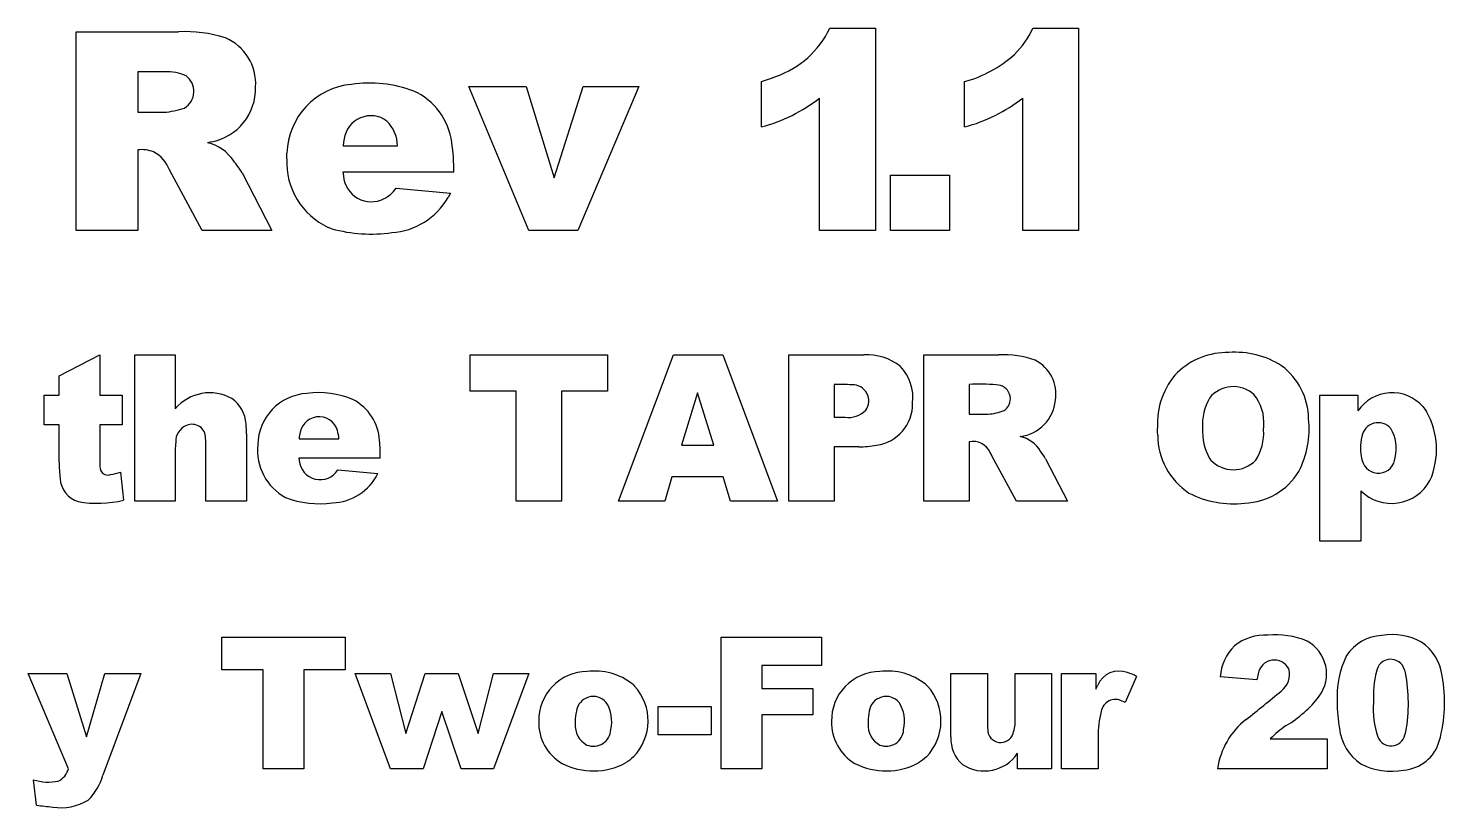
# Model space of a CAD drawing. Extents: x -43.3 to -1.6, y 5.7 to 46.2.
# Drawn here: x -33.25 to -25.57, y 42 to 46.23 of the extents above; entities that cross this region are included whole.
import ezdxf

# ---------------------------------------------------------------- set-up
doc = ezdxf.new("R2010")
doc.units = 0
doc.linetypes.add('0', pattern=[0])
doc.layers.add('1', color=7, linetype='0')

msp = doc.modelspace()

# ---------------------------------------------------------------- linework, layer by layer
at = {"layer": '1'}
for p, q in [((-32.991314, 45.129631), (-32.991314, 46.208897)), ((-32.991314, 46.208897), (-32.435482, 46.208897)), ((-28.902203, 46.227303), (-28.6541, 46.227303)), ((-28.6541, 46.227303), (-28.6541, 45.129631)), ((-27.800184, 46.227303), (-27.552084, 46.227303)), ((-27.552084, 46.227303), (-27.552084, 45.129631)), ((-32.509842, 45.990982), (-32.656345, 45.990982)), ((-32.656345, 45.990982), (-32.656345, 45.771595)), ((-29.245234, 45.947109), (-29.21909, 45.956573)), ((-29.21909, 45.956573), (-29.194077, 45.966362)), ((-30.860825, 45.911476), (-30.548676, 45.911476)), ((-30.535423, 45.129631), (-30.860825, 45.911476)), ((-30.548676, 45.911476), (-30.397018, 45.416012)), ((-30.397018, 45.416012), (-30.240208, 45.911476)), ((-29.937628, 45.911476), (-30.269655, 45.129631)), ((-30.240208, 45.911476), (-29.937628, 45.911476)), ((-29.272509, 45.937977), (-29.245234, 45.947109)), ((-29.272509, 45.692085), (-29.272509, 45.937977)), ((-28.170492, 45.692085), (-28.170492, 45.937977)), ((-28.957417, 45.129631), (-28.957417, 45.848896)), ((-27.855398, 45.129631), (-27.855398, 45.848896)), ((-32.656345, 45.771595), (-32.515728, 45.771595)), ((-32.656345, 45.567669), (-32.656345, 45.129631)), ((-32.257339, 45.61097), (-32.277935, 45.605949)), ((-31.539999, 45.609032), (-31.542509, 45.589752)), ((-31.542509, 45.589752), (-31.247293, 45.589752)), ((-31.53668, 45.626892), (-31.539999, 45.609032)), ((-31.848032, 45.519077), (-31.847216, 45.549145)), ((-32.306648, 45.129631), (-32.48481, 45.459446)), ((-32.090942, 45.442513), (-31.929714, 45.129631)), ((-30.942507, 45.446198), (-31.543245, 45.446198)), ((-31.543245, 45.446198), (-31.540466, 45.426331)), ((-28.57242, 45.43), (-28.252172, 45.43)), ((-28.57242, 45.129631), (-28.57242, 45.43)), ((-28.252172, 45.43), (-28.252172, 45.129631)), ((-31.254656, 45.359325), (-30.959438, 45.332085)), ((-30.959438, 45.332085), (-30.973265, 45.309193)), ((-32.656345, 45.129631), (-32.991314, 45.129631)), ((-31.929714, 45.129631), (-32.306648, 45.129631)), ((-31.603613, 45.139996), (-31.623417, 45.147442)), ((-30.269655, 45.129631), (-30.535423, 45.129631)), ((-28.6541, 45.129631), (-28.957417, 45.129631)), ((-28.252172, 45.129631), (-28.57242, 45.129631)), ((-27.552084, 45.129631), (-27.855398, 45.129631)), ((-33.082947, 44.341976), (-32.862358, 44.454979)), ((-32.862358, 44.454979), (-32.862358, 44.236546)), ((-32.673149, 44.454979), (-32.453094, 44.454979)), ((-32.673149, 43.66235), (-32.673149, 44.454979)), ((-32.453094, 44.454979), (-32.453094, 44.163013)), ((-30.85248, 44.454979), (-30.107969, 44.454979)), ((-30.85248, 44.259254), (-30.85248, 44.454979)), ((-30.107969, 44.454979), (-30.107969, 44.259254)), ((-30.047983, 43.66235), (-29.750071, 44.454979)), ((-29.750071, 44.454979), (-29.482981, 44.454979)), ((-29.482981, 44.454979), (-29.185068, 43.66235)), ((-29.125078, 44.454979), (-28.717951, 44.454979)), ((-29.125078, 43.66235), (-29.125078, 44.454979)), ((-28.392492, 43.66235), (-28.392492, 44.454979)), ((-28.392492, 44.454979), (-27.984285, 44.454979)), ((-33.082947, 44.236546), (-33.082947, 44.341976)), ((-28.879072, 44.293858), (-28.879072, 44.117058)), ((-28.146486, 44.294941), (-28.146486, 44.13382)), ((-33.164051, 44.075966), (-33.164051, 44.236546)), ((-33.164051, 44.236546), (-33.082947, 44.236546)), ((-32.862358, 44.236546), (-32.741241, 44.236546)), ((-32.741241, 44.236546), (-32.741241, 44.075966)), ((-30.602686, 44.259254), (-30.85248, 44.259254)), ((-30.602686, 43.66235), (-30.602686, 44.259254)), ((-30.107969, 44.259254), (-30.357759, 44.259254)), ((-30.357759, 44.259254), (-30.357759, 43.66235)), ((-29.619226, 44.249523), (-29.706278, 43.964588)), ((-29.531637, 43.964588), (-29.619226, 44.249523)), ((-26.243097, 43.443916), (-26.243097, 44.236546)), ((-26.243097, 44.236546), (-26.037104, 44.236546)), ((-26.037104, 44.236546), (-26.037104, 44.151661)), ((-28.879072, 44.117058), (-28.819059, 44.117058)), ((-28.146486, 44.13382), (-28.043219, 44.13382)), ((-27.95624, 44.153282), (-27.949862, 44.157848)), ((-25.684038, 44.174431), (-25.67404, 44.161392)), ((-25.67404, 44.161392), (-25.665365, 44.148594)), ((-33.082947, 44.075966), (-33.164051, 44.075966)), ((-33.082947, 43.873753), (-33.082947, 44.075966)), ((-32.741241, 44.075966), (-32.862358, 44.075966)), ((-32.862358, 44.075966), (-32.862358, 43.872131)), ((-27.12409, 44.038509), (-27.124369, 44.058125)), ((-27.123255, 44.019371), (-27.12409, 44.038509)), ((-26.548269, 44.047878), (-26.548014, 44.067856)), ((-32.287415, 43.991127), (-32.288353, 44.003162)), ((-32.287102, 43.978104), (-32.287415, 43.991127)), ((-32.287102, 43.66235), (-32.287102, 43.978104)), ((-32.065971, 44.027306), (-32.065971, 43.66235)), ((-31.781599, 44.000271), (-31.564791, 44.000271)), ((-31.566496, 44.014004), (-31.568727, 44.02684)), ((-31.564791, 44.000271), (-31.566496, 44.014004)), ((-29.706278, 43.964588), (-29.531637, 43.964588)), ((-28.744986, 43.956478), (-28.879072, 43.956478)), ((-28.879072, 43.956478), (-28.879072, 43.66235)), ((-28.146486, 43.984051), (-28.146486, 43.66235)), ((-32.453094, 43.938095), (-32.453094, 43.66235)), ((-31.340952, 43.89484), (-31.782141, 43.89484)), ((-31.782141, 43.89484), (-31.780394, 43.882019)), ((-28.026644, 43.915817), (-28.032606, 43.926033)), ((-28.02051, 43.904572), (-28.026644, 43.915817)), ((-27.889666, 43.66235), (-28.02051, 43.904572)), ((-27.731249, 43.892136), (-27.612841, 43.66235)), ((-26.841963, 43.893776), (-26.834841, 43.884567)), ((-26.022505, 43.947826), (-26.02215, 43.933121)), ((-26.02215, 43.933121), (-26.02109, 43.919285)), ((-26.02109, 43.919285), (-26.01932, 43.906315)), ((-26.01932, 43.906315), (-26.016844, 43.894215)), ((-26.016844, 43.894215), (-26.013659, 43.88298)), ((-32.862358, 43.872131), (-32.86216, 43.860569)), ((-32.86216, 43.860569), (-32.861572, 43.850384)), ((-32.749355, 43.819145), (-32.733131, 43.667217)), ((-31.570196, 43.831039), (-31.353388, 43.811035)), ((-29.759264, 43.793194), (-29.797651, 43.66235)), ((-29.480276, 43.793194), (-29.759264, 43.793194)), ((-29.441347, 43.66235), (-29.480276, 43.793194)), ((-32.453094, 43.66235), (-32.673149, 43.66235)), ((-32.065971, 43.66235), (-32.287102, 43.66235)), ((-30.357759, 43.66235), (-30.602686, 43.66235)), ((-29.797651, 43.66235), (-30.047983, 43.66235)), ((-29.185068, 43.66235), (-29.441347, 43.66235)), ((-28.879072, 43.66235), (-29.125078, 43.66235)), ((-28.146486, 43.66235), (-28.392492, 43.66235)), ((-27.612841, 43.66235), (-27.889666, 43.66235)), ((-26.020884, 43.71804), (-26.020884, 43.443916)), ((-26.020884, 43.443916), (-26.243097, 43.443916)), ((-32.200775, 42.923298), (-31.530661, 42.923298)), ((-32.200775, 42.747131), (-32.200775, 42.923298)), ((-31.530661, 42.923298), (-31.530661, 42.747131)), ((-29.491705, 42.923298), (-28.946661, 42.923298)), ((-29.491705, 42.209873), (-29.491705, 42.923298)), ((-28.946661, 42.923298), (-28.946661, 42.770004)), ((-33.250206, 42.726692), (-33.040947, 42.726692)), ((-33.033157, 42.209873), (-33.250206, 42.726692)), ((-33.040947, 42.726692), (-32.934372, 42.382633)), ((-32.934372, 42.382633), (-32.835579, 42.726692)), ((-32.640434, 42.726692), (-32.845314, 42.174347)), ((-32.835579, 42.726692), (-32.640434, 42.726692)), ((-31.975943, 42.747131), (-32.200775, 42.747131)), ((-31.975943, 42.209873), (-31.975943, 42.747131)), ((-31.530661, 42.747131), (-31.755491, 42.747131)), ((-31.755491, 42.747131), (-31.755491, 42.209873)), ((-31.476669, 42.726692), (-31.284929, 42.726692)), ((-31.284929, 42.209873), (-31.476669, 42.726692)), ((-31.284929, 42.726692), (-31.201712, 42.401127)), ((-31.201712, 42.401127), (-31.096594, 42.726692)), ((-31.096594, 42.726692), (-30.917997, 42.726692)), ((-30.917997, 42.726692), (-30.808989, 42.401127)), ((-30.808989, 42.401127), (-30.725771, 42.726692)), ((-30.725771, 42.726692), (-30.535494, 42.726692)), ((-30.535494, 42.726692), (-30.725771, 42.209873)), ((-28.946661, 42.770004), (-29.270281, 42.770004)), ((-29.270281, 42.770004), (-29.270281, 42.645424)), ((-28.244967, 42.39772), (-28.244967, 42.726692)), ((-28.244967, 42.726692), (-28.045927, 42.726692)), ((-28.045927, 42.726692), (-28.045927, 42.44249)), ((-27.896524, 42.478016), (-27.896524, 42.726692)), ((-27.896524, 42.726692), (-27.698462, 42.726692)), ((-27.698462, 42.726692), (-27.698462, 42.209873)), ((-27.644468, 42.726692), (-27.459055, 42.726692)), ((-27.644468, 42.209873), (-27.644468, 42.726692)), ((-27.459055, 42.726692), (-27.459055, 42.642017)), ((-25.78108, 42.7388), (-25.784151, 42.747211)), ((-25.778254, 42.729435), (-25.78108, 42.7388)), ((-29.971254, 42.668282), (-29.961134, 42.658623)), ((-28.382425, 42.668282), (-28.372305, 42.658623)), ((-27.459055, 42.642017), (-27.453684, 42.652672)), ((-27.453684, 42.652672), (-27.448278, 42.66264)), ((-27.237631, 42.711121), (-27.298948, 42.569992)), ((-26.584818, 42.691654), (-26.783369, 42.707714)), ((-29.270281, 42.645424), (-28.993868, 42.645424)), ((-28.993868, 42.645424), (-28.993868, 42.501377)), ((-27.307478, 42.573414), (-27.315554, 42.576378)), ((-27.298948, 42.569992), (-27.307478, 42.573414)), ((-31.006567, 42.52084), (-31.10779, 42.209873)), ((-30.901937, 42.209873), (-31.006567, 42.52084)), ((-29.833796, 42.546635), (-29.545702, 42.546635)), ((-29.833796, 42.393341), (-29.833796, 42.546635)), ((-29.545702, 42.546635), (-29.545702, 42.393341)), ((-28.993868, 42.501377), (-29.270281, 42.501377)), ((-29.270281, 42.501377), (-29.270281, 42.209873)), ((-30.282946, 42.467312), (-30.282713, 42.455044)), ((-28.694117, 42.467312), (-28.693884, 42.455044)), ((-28.045927, 42.44249), (-28.045702, 42.432026)), ((-28.045702, 42.432026), (-28.045038, 42.422256)), ((-29.545702, 42.393341), (-29.833796, 42.393341)), ((-28.244692, 42.382385), (-28.244967, 42.39772)), ((-27.445429, 42.383121), (-27.445429, 42.209873)), ((-26.512793, 42.371441), (-26.203287, 42.371441)), ((-26.203287, 42.371441), (-26.203287, 42.209873)), ((-25.782118, 42.393311), (-25.77907, 42.401962)), ((-25.77907, 42.401962), (-25.776312, 42.411217)), ((-29.976992, 42.265133), (-29.987585, 42.256504)), ((-29.966867, 42.274353), (-29.976992, 42.265133)), ((-28.388163, 42.265133), (-28.398756, 42.256504)), ((-28.378038, 42.274353), (-28.388163, 42.265133)), ((-27.883387, 42.209873), (-27.883387, 42.293575)), ((-31.755491, 42.209873), (-31.975943, 42.209873)), ((-31.10779, 42.209873), (-31.284929, 42.209873)), ((-30.725771, 42.209873), (-30.901937, 42.209873)), ((-29.998655, 42.24847), (-30.010195, 42.241035)), ((-29.987585, 42.256504), (-29.998655, 42.24847)), ((-29.270281, 42.209873), (-29.491705, 42.209873)), ((-28.409826, 42.24847), (-28.421366, 42.241035)), ((-28.398756, 42.256504), (-28.409826, 42.24847)), ((-27.698462, 42.209873), (-27.883387, 42.209873)), ((-27.445429, 42.209873), (-27.644468, 42.209873)), ((-26.203287, 42.209873), (-26.797968, 42.209873)), ((-33.206406, 42.01181), (-33.221977, 42.150017))]:
    msp.add_line(p, q, dxfattribs=at)
for centre, radius, start, end in [((-32.403542, 45.459068), 0.750508, 72.782612, 92.439153), ((-29.358152, 46.443596), 0.504651, -71.026723, -25.378714), ((-28.241663, 46.43272), 0.486929, -45.489589, -24.9523), ((-32.28857, 45.926197), 0.271774, -3.572221, 66.773741), ((-28.348658, 46.585533), 0.671619, -74.616553, -48.120404), ((-32.491253, 45.770283), 0.22148, 64.129175, 94.814532), ((-32.457008, 45.884983), 0.105108, -58.968483, 53.583839), ((-32.312649, 45.901184), 0.295437, -79.209921, 1.567106), ((-31.462561, 45.539886), 0.384766, 95.139475, 178.621208), ((-31.399719, 45.234398), 0.69555, 69.79872, 98.042198), ((-31.306532, 45.562332), 0.356543, 7.454401, 65.651169), ((-29.502274, 46.548744), 0.886937, -74.986029, -52.097955), ((-28.400269, 46.548775), 0.886969, -74.985826, -52.098486), ((-32.550915, 46.226868), 0.45663, -85.580551, -71.076143), ((-31.392344, 45.607296), 0.145662, 53.33447, 172.268416), ((-31.435776, 45.588043), 0.18849, 0.519491, 46.220967), ((-32.635105, 45.393555), 0.175405, 68.314051, 96.955157), ((-32.326359, 45.385342), 0.22586, 33.349472, 77.619817), ((-31.763857, 45.474655), 0.821843, -1.984356, 9.379208), ((-32.660225, 45.391197), 0.188224, 21.259524, 61.457561), ((-32.459755, 45.234959), 0.423204, 29.369175, 40.446405), ((-31.457796, 45.50124), 0.390645, 177.38285, -115.085354), ((-31.390102, 45.436844), 0.150731, -176.000436, -62.412895), ((-31.392633, 45.454384), 0.167553, -64.423814, -34.564553), ((-31.302288, 45.496643), 0.378674, -86.37891, -29.670927), ((-31.389944, 45.909916), 0.799019, -105.510432, -81.973184), ((-28.697863, 44.172863), 0.28283, 50.69727, 94.072896), ((-27.955526, 43.962124), 0.493693, 70.120945, 93.339525), ((-27.882177, 44.242702), 0.206591, -9.315092, 62.771118), ((-26.744335, 44.071426), 0.396753, 89.011933, 133.260646), ((-26.701103, 44.004311), 0.465235, 57.444185, 94.486206), ((-28.697182, 44.222439), 0.245982, -6.751676, 43.486877), ((-26.713469, 44.081577), 0.411568, 137.361897, -176.733294), ((-26.670362, 44.10387), 0.365824, 0.719961, 53.107158), ((-28.839638, 43.557278), 0.737635, 85.438428, 93.064528), ((-28.777348, 44.205803), 0.08685, -35.946517, 92.392751), ((-28.087513, 43.33839), 0.958367, 84.697427, 93.527935), ((-27.998474, 44.216488), 0.076169, -50.34102, 90.354379), ((-26.71278, 44.118305), 0.165087, 47.680757, 141.363552), ((-32.265392, 44.00333), 0.246437, 60.97029, 139.611301), ((-32.251698, 44.069809), 0.182796, 3.245624, 54.597841), ((-31.721907, 43.963085), 0.283668, 93.600603, 179.140856), ((-31.674135, 43.776798), 0.473955, 66.735284, 97.954144), ((-31.613695, 43.974888), 0.269059, 3.360116, 61.892605), ((-28.679565, 44.189697), 0.226692, -82.214119, 0.966128), ((-27.8972, 44.230183), 0.219888, -82.521879, -5.459274), ((-26.600374, 44.079498), 0.279974, 149.550758, -175.399273), ((-26.782244, 44.089645), 0.235241, -5.314718, 39.846255), ((-25.851763, 44.026474), 0.223658, 41.416854, 145.963272), ((-31.672773, 44.014664), 0.104756, 6.674976, 168.682902), ((-28.800966, 44.248425), 0.132607, -97.841994, -44.900934), ((-28.063639, 44.429165), 0.29605, -86.044881, -68.729424), ((-26.812397, 44.054886), 0.510648, -26.973246, 6.023008), ((-26.028303, 43.941864), 0.417686, -23.780674, 29.665891), ((-32.356014, 43.984646), 0.094913, 111.772756, -177.680485), ((-32.361992, 44.005173), 0.073663, -1.56387, 113.377416), ((-32.463356, 44.029564), 0.397391, -0.325603, 7.31453), ((-31.552135, 43.978184), 0.230524, 165.674813, 174.501908), ((-26.587267, 44.038185), 0.292787, 176.30748, -150.447336), ((-26.817904, 44.030582), 0.270189, -32.984664, 3.670241), ((-25.92701, 43.997974), 0.089512, 39.697867, 171.226729), ((-26.038586, 43.949017), 0.209345, -13.769477, 30.462315), ((-32.094402, 43.94067), 0.358701, 173.575827, -179.588697), ((-31.714785, 43.938145), 0.292216, 174.266293, -118.583833), ((-31.991215, 43.9147), 0.650564, -1.7493, 6.705008), ((-28.739933, 44.440613), 0.484161, -90.597931, -79.157216), ((-28.127028, 43.88147), 0.104409, 25.265523, 100.740916), ((-27.907682, 43.842396), 0.174214, 31.153312, 77.030018), ((-26.748047, 44.019798), 0.375208, -179.934753, -123.208361), ((-25.776419, 43.952995), 0.246141, 166.219391, -178.796703), ((-31.666607, 43.892349), 0.114255, -174.812581, -32.452705), ((-27.964722, 43.763512), 0.266559, 28.85108, 39.349146), ((-26.712534, 44.000954), 0.168834, -136.420837, -44.087306), ((-25.9256, 43.903656), 0.090453, -166.786594, -2.83067), ((-32.47757, 43.866703), 0.605418, 179.332821, -172.206912), ((-32.818878, 43.846237), 0.042895, 174.452659, -69.848865), ((-32.848095, 44.10902), 0.306232, -81.73999, -71.189029), ((-31.609182, 43.938637), 0.285852, -88.163468, -26.51222), ((-26.661936, 44.006355), 0.355422, -88.2059, -31.00573), ((-32.941296, 43.790482), 0.136231, -177.530095, -106.271111), ((-25.854212, 43.885986), 0.236612, -134.781835, -28.402858), ((-32.873352, 44.222794), 0.572998, -100.671812, -75.835068), ((-31.672815, 44.152031), 0.504381, -111.124652, -81.701674), ((-26.713469, 44.168892), 0.521562, -117.40636, -83.099839), ((-26.526293, 42.693062), 0.257493, 134.555238, 176.737909), ((-26.53754, 42.660915), 0.274217, 87.499244, 128.15485), ((-26.484142, 42.495934), 0.440889, 67.109726, 95.392424), ((-26.410879, 42.723465), 0.203863, -36.192193, 61.194794), ((-25.896137, 42.69075), 0.242075, 92.438978, 146.684051), ((-25.850563, 42.606537), 0.330822, 61.497815, 99.723864), ((-25.83548, 42.684032), 0.256621, 6.628284, 56.193119), ((-26.490845, 42.711128), 0.088613, 26.803864, 171.271835), ((-25.637032, 42.599205), 0.513118, 154.053394, -176.681647), ((-25.859304, 42.7253), 0.078282, 16.254509, 170.873437), ((-30.216805, 42.472435), 0.264751, 90.512261, -178.78551), ((-30.176891, 42.408806), 0.33108, 51.602838, 97.336927), ((-28.627974, 42.472431), 0.264754, 90.512666, -178.786353), ((-28.588062, 42.408806), 0.33108, 51.602838, 97.336927), ((-27.332617, 42.614727), 0.125193, 68.942307, 157.49831), ((-27.360565, 42.481754), 0.260234, 61.809854, 73.724709), ((-26.315901, 42.65657), 0.271196, 165.477618, 172.566989), ((-26.518974, 42.721123), 0.11133, -53.824316, 15.613435), ((-25.316797, 42.593498), 0.636358, 166.901194, -177.795443), ((-26.676659, 42.564838), 0.913359, -9.682846, 10.382006), ((-30.168203, 42.469536), 0.280413, -44.111236, 42.40099), ((-28.579374, 42.469536), 0.280413, -44.111236, 42.40099), ((-26.321712, 42.567368), 0.755435, -15.985177, 11.165554), ((-30.185213, 42.509071), 0.092813, 40.430924, 171.957481), ((-30.281204, 42.466415), 0.195823, -13.082918, 31.68245), ((-28.596384, 42.509071), 0.092813, 40.430924, 171.957481), ((-28.692326, 42.466423), 0.195777, -13.088378, 31.688173), ((-27.352301, 42.506878), 0.078617, 62.133079, 170.261613), ((-34.996243, 52.946213), 13.393316, -51.417038, -50.367993), ((-26.759922, 43.00219), 0.650412, -59.194756, -37.851625), ((-25.398336, 42.564091), 0.750973, 179.587, -169.63715), ((-25.469748, 42.53688), 0.484005, 176.192649, -161.446807), ((-30.057529, 42.47097), 0.225448, 166.90303, -179.070227), ((-28.468826, 42.470993), 0.22532, 166.901445, -179.063881), ((-26.979122, 42.399315), 0.466588, 164.987378, -178.011089), ((-30.22661, 42.459335), 0.254999, 178.317213, -120.081892), ((-30.164591, 42.443779), 0.118658, 174.552416, -117.532999), ((-30.184727, 42.426296), 0.094356, -111.58741, -2.555809), ((-28.637777, 42.459335), 0.255, 178.317226, -120.082634), ((-28.575762, 42.443779), 0.118658, 174.552416, -117.532999), ((-28.595898, 42.426296), 0.094356, -111.58741, -2.555809), ((-27.974586, 42.42231), 0.070452, -179.956562, -18.077848), ((-28.107033, 42.468533), 0.210721, -18.850692, 2.579413), ((-26.394087, 42.154076), 0.407719, 127.721847, 172.134212), ((-26.098362, 41.964645), 0.580719, 124.445793, 135.532672), ((-25.872692, 42.45686), 0.265831, -173.985265, -124.098824), ((-28.059305, 42.37154), 0.185704, 176.651988, -131.361522), ((-25.856909, 42.409855), 0.076598, -159.378158, -12.473408), ((-25.804735, 42.41988), 0.217833, -85.582823, -16.139037), ((-28.064194, 42.415985), 0.218347, -122.658478, -34.098739), ((-33.129158, 42.232243), 0.098572, -65.338219, -13.116603), ((-30.184599, 42.574577), 0.376387, -116.820848, -62.395591), ((-28.59577, 42.574577), 0.376387, -116.820848, -62.395591), ((-25.857088, 42.547661), 0.351825, -117.90095, -78.668257), ((-33.141293, 42.396015), 0.258892, -108.158897, -78.127123), ((-33.142769, 42.260044), 0.309553, -45.32053, -16.071768), ((-33.072418, 42.280918), 0.282439, -99.254441, -58.563243), ((-32.974678, 43.726479), 1.730256, -97.696563, -94.745963)]:
    msp.add_arc(centre, radius, start, end, dxfattribs=at)

doc.saveas('drawing.dxf')
